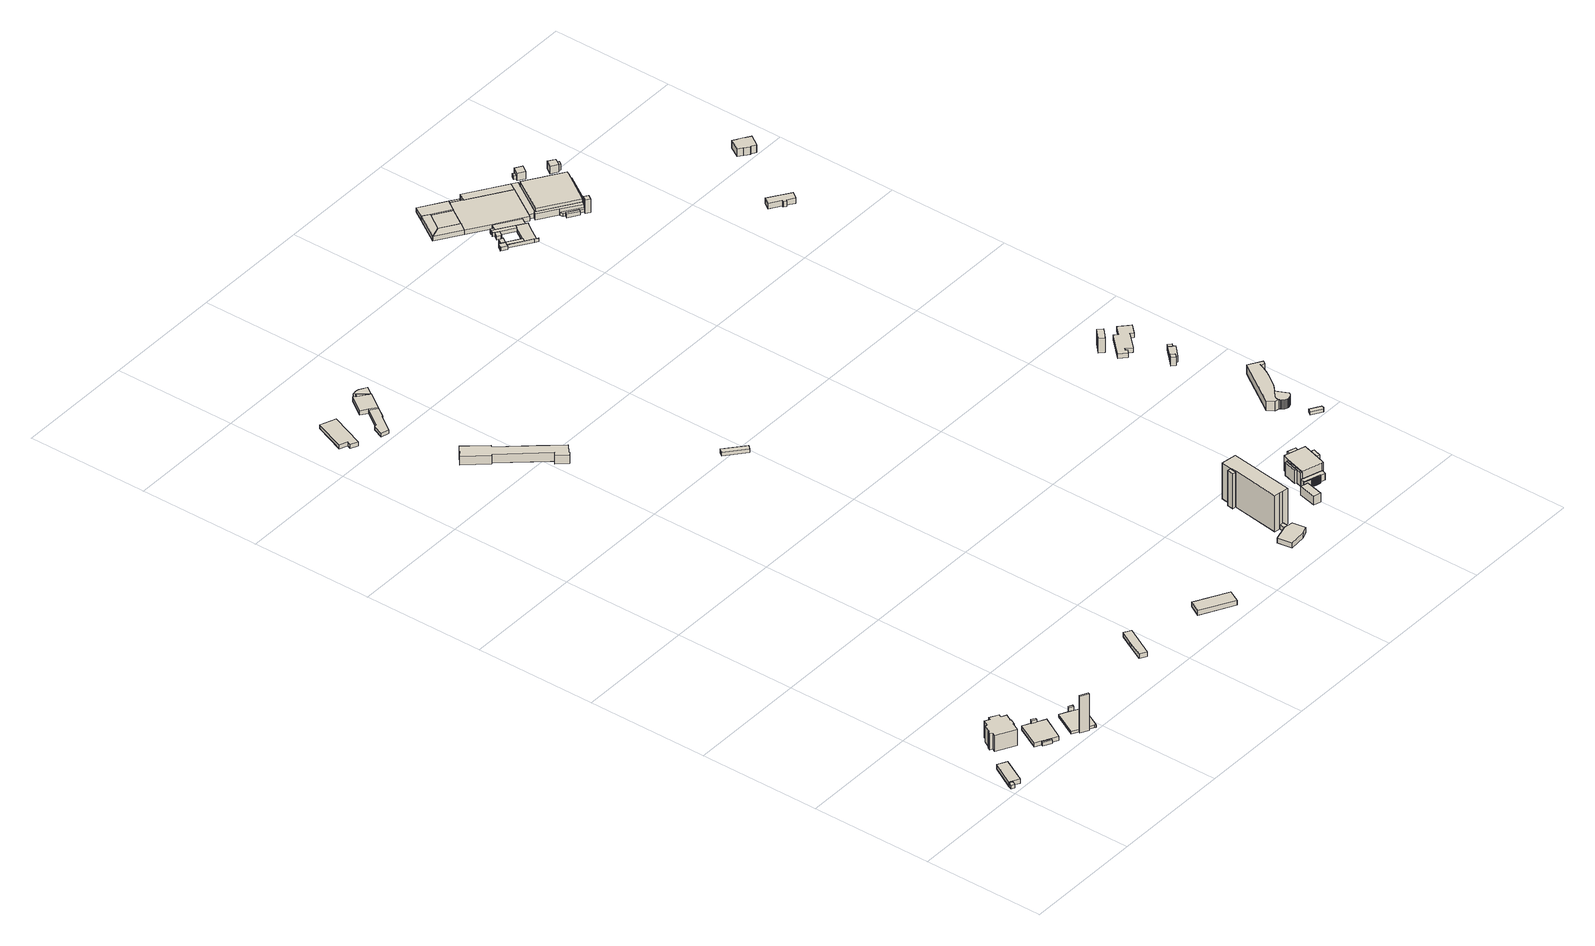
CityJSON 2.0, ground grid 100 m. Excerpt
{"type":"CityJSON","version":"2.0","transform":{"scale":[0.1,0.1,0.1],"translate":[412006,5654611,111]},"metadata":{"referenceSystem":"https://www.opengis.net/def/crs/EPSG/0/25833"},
"CityObjects":{
"building1":{"type":"Building","attributes":{"Gemeindeschluessel":14612000,"Geometrietyp2DReferenz":"3000","function":"31001_9998","roofType":"9999"},"children":["building1-1","building1-2"]},
"building1-1":{"type":"BuildingPart","attributes":{"Dachtyp_tdc":"tdcPolyFlatRoof","Dachneigung":0,"QualitaetDacherkennung":31,"Geometrietyp2DReferenz":"3000","measuredHeight":3.02,"roofType":"1000"},"parents":["building1"],"geometry":[{"type":"Solid","lod":"1","boundaries":[[[[0,1,2,3]],[[4,5,6,7]],[[3,5,4,0]],[[2,6,5,3]],[[1,7,6,2]],[[0,4,7,1]]]]}]},
"building1-2":{"type":"BuildingPart","attributes":{"Dachtyp_tdc":"tdcPolyFlatRoof","Dachneigung":6.96,"QualitaetDacherkennung":91,"Geometrietyp2DReferenz":"3000","measuredHeight":4.26,"roofType":"2100"},"parents":["building1"],"geometry":[{"type":"Solid","lod":"1","boundaries":[[[[8,9,10,11,12,13,14]],[[4,15,16,17,18,19,5]],[[14,4,5,8]],[[13,15,4,14]],[[12,16,15,13]],[[11,17,16,12]],[[10,18,17,11]],[[9,19,18,10]],[[8,5,19,9]]]]}]},
"building2":{"type":"Building","attributes":{"Dachtyp_tdc":"tdcFreeFormRoof","Gemeindeschluessel":14612000,"Dachneigung":34.33,"QualitaetDacherkennung":60,"Geometrietyp2DReferenz":"3000","measuredHeight":18.45,"function":"31001_9998","roofType":"5000"},"geometry":[{"type":"Solid","lod":"1","boundaries":[[[[20,21,22,23,24,25,26,27,28,29,30,31,32,33,34,35,36,37]],[[38,39,40,41,42,43,44,45,46,47,48,49,50,51,52,53,54,55]],[[37,39,38,20]],[[36,40,39,37]],[[35,41,40,36]],[[34,42,41,35]],[[33,43,42,34]],[[32,44,43,33]],[[31,45,44,32]],[[30,46,45,31]],[[29,47,46,30]],[[28,48,47,29]],[[27,49,48,28]],[[26,50,49,27]],[[25,51,50,26]],[[24,52,51,25]],[[23,53,52,24]],[[22,54,53,23]],[[21,55,54,22]],[[20,38,55,21]]]]}]},
"building3":{"type":"Building","attributes":{"Gemeindeschluessel":14612000,"Geometrietyp2DReferenz":"3000","function":"31001_9998","roofType":"9999"},"children":["building3-1","building3-2","building3-3"]},
"building3-1":{"type":"BuildingPart","attributes":{"Dachtyp_tdc":"tdcPolyFlatRoof","Dachneigung":0,"QualitaetDacherkennung":0,"Geometrietyp2DReferenz":"3000","measuredHeight":3,"roofType":"9999"},"parents":["building3"],"geometry":[{"type":"Solid","lod":"1","boundaries":[[[[56,57,58,59]],[[60,61,62,63]],[[59,61,60,56]],[[58,62,61,59]],[[57,63,62,58]],[[56,60,63,57]]]]}]},
"building3-2":{"type":"BuildingPart","attributes":{"Dachtyp_tdc":"tdcPolyFlatRoof","Dachneigung":0,"QualitaetDacherkennung":53,"Geometrietyp2DReferenz":"3000","measuredHeight":5.71,"roofType":"1000"},"parents":["building3"],"geometry":[{"type":"Solid","lod":"1","boundaries":[[[[64,65,66,67]],[[68,69,70,71]],[[67,69,68,64]],[[66,70,69,67]],[[65,71,70,66]],[[64,68,71,65]]]]}]},
"building3-3":{"type":"BuildingPart","attributes":{"Dachtyp_tdc":"tdcPolyFlatRoof","Dachneigung":0,"QualitaetDacherkennung":0,"Geometrietyp2DReferenz":"3000","measuredHeight":3.59,"roofType":"9999"},"parents":["building3"],"geometry":[{"type":"Solid","lod":"1","boundaries":[[[[72,73,74,75,76,77,78,79]],[[80,81,68,71,82,83,62,61]],[[79,81,80,72]],[[78,68,81,79]],[[77,71,68,78]],[[76,82,71,77]],[[75,83,82,76]],[[74,62,83,75]],[[73,61,62,74]],[[72,80,61,73]]]]}]},
"building4":{"type":"Building","attributes":{"Gemeindeschluessel":14612000,"Geometrietyp2DReferenz":"3000","function":"31001_9998","roofType":"9999"},"children":["building4-1","building4-2","building4-3"]},
"building4-1":{"type":"BuildingPart","attributes":{"Dachtyp_tdc":"tdcHipAndGableRoof","Dachneigung":11.91,"QualitaetDacherkennung":22,"Geometrietyp2DReferenz":"3000","measuredHeight":3.5,"roofType":"5000"},"parents":["building4"],"geometry":[{"type":"Solid","lod":"1","boundaries":[[[[84,85,86,87,88,89,90,91,92,93]],[[94,95,96,97,98,99,100,101,102,103]],[[92,95,94,93]],[[91,96,95,92]],[[90,97,96,91]],[[89,98,97,90]],[[88,99,98,89]],[[87,100,99,88]],[[86,101,100,87]],[[85,102,101,86]],[[84,103,102,85]],[[93,94,103,84]]]]}]},
"building4-2":{"type":"BuildingPart","attributes":{"Dachtyp_tdc":"tdcPolyFlatRoof","Dachneigung":0,"QualitaetDacherkennung":57,"Geometrietyp2DReferenz":"3000","measuredHeight":32.23,"roofType":"1000"},"parents":["building4"],"geometry":[{"type":"Solid","lod":"1","boundaries":[[[[104,105,106,107]],[[108,96,94,109]],[[107,96,108,104]],[[106,94,96,107]],[[105,109,94,106]],[[104,108,109,105]]]]}]},
"building4-3":{"type":"BuildingPart","attributes":{"Dachtyp_tdc":"tdcPolyFlatRoof","Dachneigung":0,"QualitaetDacherkennung":53,"Geometrietyp2DReferenz":"3000","measuredHeight":5.78,"roofType":"1000"},"parents":["building4"],"geometry":[{"type":"Solid","lod":"1","boundaries":[[[[110,111,112,113]],[[99,114,115,100]],[[113,114,99,110]],[[112,115,114,113]],[[111,100,115,112]],[[110,99,100,111]]]]}]},
"building5":{"type":"Building","attributes":{"Dachtyp_tdc":"tdcPolyFlatRoof","Gemeindeschluessel":14612000,"Dachneigung":0,"QualitaetDacherkennung":70,"Geometrietyp2DReferenz":"3000","measuredHeight":3.87,"function":"31001_2000","roofType":"1000"},"geometry":[{"type":"Solid","lod":"1","boundaries":[[[[116,117,118,119,120,121]],[[122,123,124,125,126,127]],[[121,123,122,116]],[[120,124,123,121]],[[119,125,124,120]],[[118,126,125,119]],[[117,127,126,118]],[[116,122,127,117]]]]}]},
"building6":{"type":"Building","attributes":{"Dachtyp_tdc":"tdcPolyFlatRoof","Gemeindeschluessel":14612000,"Dachneigung":0,"QualitaetDacherkennung":72,"Geometrietyp2DReferenz":"3000","measuredHeight":3.45,"function":"31001_2000","roofType":"1000"},"geometry":[{"type":"Solid","lod":"1","boundaries":[[[[128,129,130,131,132,133]],[[134,135,136,137,138,139]],[[133,135,134,128]],[[132,136,135,133]],[[131,137,136,132]],[[130,138,137,131]],[[129,139,138,130]],[[128,134,139,129]]]]}]},
"building7":{"type":"Building","attributes":{"Dachtyp_tdc":"tdcPolyFlatRoof","Gemeindeschluessel":14612000,"Dachneigung":0,"QualitaetDacherkennung":84,"Geometrietyp2DReferenz":"3000","measuredHeight":7.64,"function":"31001_9998","roofType":"1000"},"geometry":[{"type":"Solid","lod":"1","boundaries":[[[[140,141,142,143,144,145,146,147,148,149,150,151,152]],[[153,154,155,156,157,158,159,160,161,162,163,164,165]],[[152,154,153,140]],[[151,155,154,152]],[[150,156,155,151]],[[149,157,156,150]],[[148,158,157,149]],[[147,159,158,148]],[[146,160,159,147]],[[145,161,160,146]],[[144,162,161,145]],[[143,163,162,144]],[[142,164,163,143]],[[141,165,164,142]],[[140,153,165,141]]]]}]},
"building8":{"type":"Building","attributes":{"Gemeindeschluessel":14612000,"Geometrietyp2DReferenz":"3000","function":"31001_2000","roofType":"9999"},"children":["building8-1","building8-2","building8-3","building8-4"]},
"building8-1":{"type":"BuildingPart","attributes":{"Dachtyp_tdc":"tdcGableRoof","Dachneigung":11.92,"QualitaetDacherkennung":56,"Geometrietyp2DReferenz":"3000","measuredHeight":4.66,"roofType":"3100"},"parents":["building8"],"geometry":[{"type":"Solid","lod":"1","boundaries":[[[[166,167,168,169,170,171]],[[172,173,174,175,176,177]],[[171,173,172,166]],[[170,174,173,171]],[[169,175,174,170]],[[168,176,175,169]],[[167,177,176,168]],[[166,172,177,167]]]]}]},
"building8-2":{"type":"BuildingPart","attributes":{"Dachtyp_tdc":"tdcPolyFlatRoof","Dachneigung":0,"QualitaetDacherkennung":80,"Geometrietyp2DReferenz":"3000","measuredHeight":3.25,"roofType":"1000"},"parents":["building8"],"geometry":[{"type":"Solid","lod":"1","boundaries":[[[[178,179,180,181,182,183,184,185]],[[186,187,173,172,188,189,190,191]],[[185,187,186,178]],[[184,173,187,185]],[[183,172,173,184]],[[182,188,172,183]],[[181,189,188,182]],[[180,190,189,181]],[[179,191,190,180]],[[178,186,191,179]]]]}]},
"building8-3":{"type":"BuildingPart","attributes":{"Dachtyp_tdc":"tdcPolyFlatRoof","Dachneigung":0,"QualitaetDacherkennung":82,"Geometrietyp2DReferenz":"3000","measuredHeight":3.32,"roofType":"1000"},"parents":["building8"],"geometry":[{"type":"Solid","lod":"1","boundaries":[[[[192,193,194,195,196,197,198,199,200,201,202,203]],[[204,205,206,207,208,209,210,211,212,213,214,215]],[[203,205,204,192]],[[202,206,205,203]],[[201,207,206,202]],[[200,208,207,201]],[[199,209,208,200]],[[198,210,209,199]],[[197,211,210,198]],[[196,212,211,197]],[[195,213,212,196]],[[194,214,213,195]],[[193,215,214,194]],[[192,204,215,193]]]]}]},
"building8-4":{"type":"BuildingPart","attributes":{"Dachtyp_tdc":"tdcPolyFlatRoof","Dachneigung":3.37,"QualitaetDacherkennung":54,"Geometrietyp2DReferenz":"3000","measuredHeight":3.48,"roofType":"2100"},"parents":["building8"],"geometry":[{"type":"Solid","lod":"1","boundaries":[[[[216,217,203,202]],[[176,206,205,177]],[[202,206,176,216]],[[203,205,206,202]],[[217,177,205,203]],[[216,176,177,217]]]]}]},
"building9":{"type":"Building","attributes":{"Dachtyp_tdc":"tdcPolyFlatRoof","Gemeindeschluessel":14612000,"Dachneigung":0,"QualitaetDacherkennung":74,"Geometrietyp2DReferenz":"3000","measuredHeight":3.99,"function":"31001_2000","roofType":"1000"},"geometry":[{"type":"Solid","lod":"1","boundaries":[[[[218,219,220,221]],[[222,223,224,225]],[[221,223,222,218]],[[220,224,223,221]],[[219,225,224,220]],[[218,222,225,219]]]]}]},
"building10":{"type":"Building","attributes":{"Dachtyp_tdc":"tdcPolyFlatRoof","Gemeindeschluessel":14612000,"Dachneigung":0,"QualitaetDacherkennung":78,"Geometrietyp2DReferenz":"3000","measuredHeight":3.2,"function":"31001_9998","roofType":"1000"},"geometry":[{"type":"Solid","lod":"1","boundaries":[[[[226,227,228,229]],[[230,231,232,233]],[[229,231,230,226]],[[228,232,231,229]],[[227,233,232,228]],[[226,230,233,227]]]]}]},
"building11":{"type":"Building","attributes":{"Dachtyp_tdc":"tdcPolyFlatRoof","Gemeindeschluessel":14612000,"Dachneigung":0,"QualitaetDacherkennung":52,"Geometrietyp2DReferenz":"3000","measuredHeight":4.65,"function":"31001_9998","roofType":"1000"},"geometry":[{"type":"Solid","lod":"1","boundaries":[[[[234,235,236,237,238,239,240]],[[241,242,243,244,245,246,247]],[[240,242,241,234]],[[239,243,242,240]],[[238,244,243,239]],[[237,245,244,238]],[[236,246,245,237]],[[235,247,246,236]],[[234,241,247,235]]]]}]},
"building12":{"type":"Building","attributes":{"Gemeindeschluessel":14612000,"Geometrietyp2DReferenz":"3000","function":"31001_9998","roofType":"9999"},"children":["building12-1","building12-2","building12-3"]},
"building12-1":{"type":"BuildingPart","attributes":{"Dachtyp_tdc":"tdcPolyFlatRoof","Dachneigung":4.98,"QualitaetDacherkennung":48,"Geometrietyp2DReferenz":"3000","measuredHeight":30.99,"roofType":"2100"},"parents":["building12"],"geometry":[{"type":"Solid","lod":"1","boundaries":[[[[248,249,250,251]],[[252,253,254,255]],[[251,253,252,248]],[[250,254,253,251]],[[249,255,254,250]],[[248,252,255,249]]]]}]},
"building12-2":{"type":"BuildingPart","attributes":{"Dachtyp_tdc":"tdcHipRoof","Dachneigung":10,"QualitaetDacherkennung":75,"Geometrietyp2DReferenz":"3000","measuredHeight":32.32,"roofType":"3200"},"parents":["building12"],"geometry":[{"type":"Solid","lod":"1","boundaries":[[[[256,257,258,259,260,261,262,263]],[[253,264,265,266,267,268,269,254]],[[262,264,253,263]],[[261,265,264,262]],[[260,266,265,261]],[[259,267,266,260]],[[258,268,267,259]],[[257,269,268,258]],[[256,254,269,257]],[[263,253,254,256]]]]}]},
"building12-3":{"type":"BuildingPart","attributes":{"Dachtyp_tdc":"tdcFreeFormRoof","Dachneigung":19.97,"QualitaetDacherkennung":24,"Geometrietyp2DReferenz":"3000","measuredHeight":4.22,"roofType":"5000"},"parents":["building12"],"geometry":[{"type":"Solid","lod":"1","boundaries":[[[[270,271,272,273]],[[267,274,275,268]],[[273,274,267,270]],[[272,275,274,273]],[[271,268,275,272]],[[270,267,268,271]]]]}]},
"building13":{"type":"Building","attributes":{"Dachtyp_tdc":"tdcCutGableRoof","Gemeindeschluessel":14612000,"Dachneigung":1.12,"QualitaetDacherkennung":35,"Geometrietyp2DReferenz":"3000","measuredHeight":9.04,"function":"31001_9998","roofType":"9999"},"geometry":[{"type":"Solid","lod":"1","boundaries":[[[[276,277,278,279]],[[280,281,282,283]],[[279,281,280,276]],[[278,282,281,279]],[[277,283,282,278]],[[276,280,283,277]]]]}]},
"building14":{"type":"Building","attributes":{"name":"Villa Salzburg","Gemeindeschluessel":14612000,"Geometrietyp2DReferenz":"3000","function":"31001_9998","roofType":"9999"},"children":["building14-1","building14-2","building14-3","building14-4","building14-5","building14-6","building14-7","building14-8"]},
"building14-1":{"type":"BuildingPart","attributes":{"Dachtyp_tdc":"tdcPolyFlatRoof","Dachneigung":0,"QualitaetDacherkennung":47,"Geometrietyp2DReferenz":"3000","measuredHeight":6.08,"roofType":"1000"},"parents":["building14"],"geometry":[{"type":"Solid","lod":"1","boundaries":[[[[284,285,286,287,288]],[[289,290,291,292,293]],[[288,290,289,284]],[[287,291,290,288]],[[286,292,291,287]],[[285,293,292,286]],[[284,289,293,285]]]]}]},
"building14-2":{"type":"BuildingPart","attributes":{"Dachtyp_tdc":"tdcPolyFlatRoof","Dachneigung":16.6,"QualitaetDacherkennung":32,"Geometrietyp2DReferenz":"3000","measuredHeight":12.11,"roofType":"2100"},"parents":["building14"],"geometry":[{"type":"Solid","lod":"1","boundaries":[[[[294,295,296,297,298,299,300,301]],[[302,303,304,305,306,307,308,309]],[[301,303,302,294]],[[300,304,303,301]],[[299,305,304,300]],[[298,306,305,299]],[[297,307,306,298]],[[296,308,307,297]],[[295,309,308,296]],[[294,302,309,295]]]]}]},
"building14-3":{"type":"BuildingPart","attributes":{"Dachtyp_tdc":"tdcFreeFormRoof","Dachneigung":67.39,"QualitaetDacherkennung":39,"Geometrietyp2DReferenz":"3000","measuredHeight":12.64,"roofType":"5000"},"parents":["building14"],"geometry":[{"type":"Solid","lod":"1","boundaries":[[[[310,311,312,313,314]],[[315,316,317,318,290]],[[314,316,315,310]],[[313,317,316,314]],[[312,318,317,313]],[[311,290,318,312]],[[310,315,290,311]]]]}]},
"building14-4":{"type":"BuildingPart","attributes":{"Dachtyp_tdc":"tdcHipRoof","Dachneigung":15.84,"QualitaetDacherkennung":44,"Geometrietyp2DReferenz":"3000","measuredHeight":14.46,"roofType":"3200"},"parents":["building14"],"geometry":[{"type":"Solid","lod":"1","boundaries":[[[[319,320,321,322,323,324,325,326,327]],[[328,329,291,318,317,330,303,302,331]],[[327,329,328,319]],[[326,291,329,327]],[[325,318,291,326]],[[324,317,318,325]],[[323,330,317,324]],[[322,303,330,323]],[[321,302,303,322]],[[320,331,302,321]],[[319,328,331,320]]]]}]},
"building14-5":{"type":"BuildingPart","attributes":{"Dachtyp_tdc":"tdcPolyFlatRoof","Dachneigung":0,"QualitaetDacherkennung":0,"Geometrietyp2DReferenz":"3000","measuredHeight":3.17,"roofType":"9999"},"parents":["building14"],"geometry":[{"type":"Solid","lod":"1","boundaries":[[[[332,333,334,335,336]],[[328,331,337,338,339]],[[336,331,328,332]],[[335,337,331,336]],[[334,338,337,335]],[[333,339,338,334]],[[332,328,339,333]]]]}]},
"building14-6":{"type":"BuildingPart","attributes":{"Dachtyp_tdc":"tdcFreeFormRoof","Dachneigung":54.43,"QualitaetDacherkennung":21,"Geometrietyp2DReferenz":"3000","measuredHeight":6.95,"roofType":"5000"},"parents":["building14"],"geometry":[{"type":"Solid","lod":"1","boundaries":[[[[340,341,342,343,344,345,346,347,348,349,350,351,352,353,354,355,356,357,358,359,360]],[[289,293,361,362,363,364,365,366,367,368,369,370,371,372,373,374,375,376,377,378,379]],[[360,293,289,340]],[[359,361,293,360]],[[358,362,361,359]],[[357,363,362,358]],[[356,364,363,357]],[[355,365,364,356]],[[354,366,365,355]],[[353,367,366,354]],[[352,368,367,353]],[[351,369,368,352]],[[350,370,369,351]],[[349,371,370,350]],[[348,372,371,349]],[[347,373,372,348]],[[346,374,373,347]],[[345,375,374,346]],[[344,376,375,345]],[[343,377,376,344]],[[342,378,377,343]],[[341,379,378,342]],[[340,289,379,341]]]]}]},
"building14-7":{"type":"BuildingPart","attributes":{"Dachtyp_tdc":"tdcHipAndGableRoof","Dachneigung":10.28,"QualitaetDacherkennung":54,"Geometrietyp2DReferenz":"3000","measuredHeight":12.43,"roofType":"5000"},"parents":["building14"],"geometry":[{"type":"Solid","lod":"1","boundaries":[[[[380,381,382,383]],[[338,384,385,339]],[[383,384,338,380]],[[382,385,384,383]],[[381,339,385,382]],[[380,338,339,381]]]]}]},
"building14-8":{"type":"BuildingPart","attributes":{"Dachtyp_tdc":"tdcGableRoof","Dachneigung":12.71,"QualitaetDacherkennung":40,"Geometrietyp2DReferenz":"3000","measuredHeight":12.46,"roofType":"3100"},"parents":["building14"],"geometry":[{"type":"Solid","lod":"1","boundaries":[[[[386,387,388,389]],[[315,390,391,316]],[[389,390,315,386]],[[388,391,390,389]],[[387,316,391,388]],[[386,315,316,387]]]]}]},
"building15":{"type":"Building","attributes":{"name":"Georg-Arnhold-Bad","Dachtyp_tdc":"tdcPolyFlatRoof","Gemeindeschluessel":14612000,"Dachneigung":0,"QualitaetDacherkennung":0,"Geometrietyp2DReferenz":"3000","BezugspunktDach":"2000","measuredHeight":3,"function":"31001_3221"},"geometry":[{"type":"Solid","lod":"1","boundaries":[[[[392,393,394,395]],[[396,397,398,399]],[[395,397,396,392]],[[394,398,397,395]],[[393,399,398,394]],[[392,396,399,393]]]]}]},
"building16":{"type":"Building","attributes":{"name":"Georg-Arnhold-Bad","Gemeindeschluessel":14612000,"Geometrietyp2DReferenz":"3000","function":"31001_3221","roofType":"9999"},"children":["building16-1","building16-2","building16-3","building16-4","building16-5","building16-6","building16-7"]},
"building16-1":{"type":"BuildingPart","attributes":{"Dachtyp_tdc":"tdcPolyFlatRoof","Dachneigung":7.11,"QualitaetDacherkennung":71,"Geometrietyp2DReferenz":"3000","measuredHeight":3.47,"roofType":"2100"},"parents":["building16"],"geometry":[{"type":"Solid","lod":"1","boundaries":[[[[400,401,402,403,404,405,406,407,408,409,410,411]],[[412,413,414,415,416,417,418,419,420,421,422,423]],[[411,413,412,400]],[[410,414,413,411]],[[409,415,414,410]],[[408,416,415,409]],[[407,417,416,408]],[[406,418,417,407]],[[405,419,418,406]],[[404,420,419,405]],[[403,421,420,404]],[[402,422,421,403]],[[401,423,422,402]],[[400,412,423,401]]]]}]},
"building16-2":{"type":"BuildingPart","attributes":{"Dachtyp_tdc":"tdcPolyFlatRoof","Dachneigung":7.15,"QualitaetDacherkennung":71,"Geometrietyp2DReferenz":"3000","measuredHeight":3.47,"roofType":"2100"},"parents":["building16"],"geometry":[{"type":"Solid","lod":"1","boundaries":[[[[424,425,426,427,428,429,430,431,432]],[[433,434,435,436,437,438,439,440,441]],[[432,433,441,424]],[[431,434,433,432]],[[430,435,434,431]],[[429,436,435,430]],[[428,437,436,429]],[[427,438,437,428]],[[426,439,438,427]],[[425,440,439,426]],[[424,441,440,425]]]]}]},
"building16-3":{"type":"BuildingPart","attributes":{"Dachtyp_tdc":"tdcPolyFlatRoof","Dachneigung":7.86,"QualitaetDacherkennung":57,"Geometrietyp2DReferenz":"3000","measuredHeight":3.49,"roofType":"2100"},"parents":["building16"],"geometry":[{"type":"Solid","lod":"1","boundaries":[[[[442,443,444,445,446,447]],[[448,413,412,423,449,450]],[[447,413,448,442]],[[446,412,413,447]],[[445,423,412,446]],[[444,449,423,445]],[[443,450,449,444]],[[442,448,450,443]]]]}]},
"building16-4":{"type":"BuildingPart","attributes":{"Dachtyp_tdc":"tdcPolyFlatRoof","Dachneigung":12.87,"QualitaetDacherkennung":72,"Geometrietyp2DReferenz":"3000","measuredHeight":3.54,"roofType":"2100"},"parents":["building16"],"geometry":[{"type":"Solid","lod":"1","boundaries":[[[[451,452,453,424,454,455]],[[456,457,458,441,459,460]],[[455,457,456,451]],[[454,458,457,455]],[[424,441,458,454]],[[453,459,441,424]],[[452,460,459,453]],[[451,456,460,452]]]]}]},
"building16-5":{"type":"BuildingPart","attributes":{"Dachtyp_tdc":"tdcPolyFlatRoof","Dachneigung":0,"QualitaetDacherkennung":0,"Geometrietyp2DReferenz":"3000","measuredHeight":3.05,"roofType":"9999"},"parents":["building16"],"geometry":[{"type":"Solid","lod":"1","boundaries":[[[[461,462,463,464,465,466,467]],[[468,457,456,469,470,471,472]],[[467,457,468,461]],[[466,456,457,467]],[[465,469,456,466]],[[464,470,469,465]],[[463,471,470,464]],[[462,472,471,463]],[[461,468,472,462]]]]}]},
"building16-6":{"type":"BuildingPart","attributes":{"Dachtyp_tdc":"tdcPolyFlatRoof","Dachneigung":7.21,"QualitaetDacherkennung":83,"Geometrietyp2DReferenz":"3000","measuredHeight":3.48,"roofType":"2100"},"parents":["building16"],"geometry":[{"type":"Solid","lod":"1","boundaries":[[[[473,474,475,476,477,478,479,480,481]],[[482,483,484,485,486,433,441,458,487]],[[481,483,482,473]],[[480,484,483,481]],[[479,485,484,480]],[[478,486,485,479]],[[477,433,486,478]],[[476,441,433,477]],[[475,458,441,476]],[[474,487,458,475]],[[473,482,487,474]]]]}]},
"building16-7":{"type":"BuildingPart","attributes":{"Dachtyp_tdc":"tdcPolyFlatRoof","Dachneigung":5.71,"QualitaetDacherkennung":59,"Geometrietyp2DReferenz":"3000","measuredHeight":3.56,"roofType":"2100"},"parents":["building16"],"geometry":[{"type":"Solid","lod":"1","boundaries":[[[[488,489,490,491,492,493,494,495,496]],[[497,498,499,469,456,460,448,450,500]],[[496,498,497,488]],[[495,499,498,496]],[[494,469,499,495]],[[493,456,469,494]],[[492,460,456,493]],[[491,448,460,492]],[[490,450,448,491]],[[489,500,450,490]],[[488,497,500,489]]]]}]},
"building17":{"type":"Building","attributes":{"Dachtyp_tdc":"tdcPolyFlatRoof","Gemeindeschluessel":14612000,"Dachneigung":0,"QualitaetDacherkennung":64,"Geometrietyp2DReferenz":"3000","measuredHeight":7.95,"function":"31001_9998","roofType":"1000"},"geometry":[{"type":"Solid","lod":"1","boundaries":[[[[501,502,503,504,505,506,507,508,509,510,511,512,513,514,515,516]],[[517,518,519,520,521,522,523,524,525,526,527,528,529,530,531,532]],[[516,518,517,501]],[[515,519,518,516]],[[514,520,519,515]],[[513,521,520,514]],[[512,522,521,513]],[[511,523,522,512]],[[510,524,523,511]],[[509,525,524,510]],[[508,526,525,509]],[[507,527,526,508]],[[506,528,527,507]],[[505,529,528,506]],[[504,530,529,505]],[[503,531,530,504]],[[502,532,531,503]],[[501,517,532,502]]]]}]},
"building18":{"type":"Building","attributes":{"Dachtyp_tdc":"tdcPolyFlatRoof","Gemeindeschluessel":14612000,"Dachneigung":2.73,"QualitaetDacherkennung":55,"Geometrietyp2DReferenz":"3000","measuredHeight":3,"function":"31001_9998","roofType":"2100"},"geometry":[{"type":"Solid","lod":"1","boundaries":[[[[533,534,535,536,537]],[[538,539,540,541,542]],[[537,539,538,533]],[[536,540,539,537]],[[535,541,540,536]],[[534,542,541,535]],[[533,538,542,534]]]]}]},
"building19":{"type":"Building","attributes":{"name":"Georg-Arnhold-Bad","Gemeindeschluessel":14612000,"Geometrietyp2DReferenz":"3000","function":"31001_3221","roofType":"9999"},"children":["building19-1","building19-2","building19-3","building19-4","building19-5","building19-6","building19-7","building19-8","building19-9","building19-10","building19-11","building19-12","building19-13","building19-14","building19-15"]},
"building19-1":{"type":"BuildingPart","attributes":{"Dachtyp_tdc":"tdcPolyFlatRoof","Dachneigung":5.1,"QualitaetDacherkennung":59,"Geometrietyp2DReferenz":"3000","measuredHeight":4.14,"roofType":"2100"},"parents":["building19"],"geometry":[{"type":"Solid","lod":"1","boundaries":[[[[543,544,545,546]],[[547,548,549,550]],[[546,548,547,543]],[[545,549,548,546]],[[544,550,549,545]],[[543,547,550,544]]]]}]},
"building19-2":{"type":"BuildingPart","attributes":{"Dachtyp_tdc":"tdcPolyFlatRoof","Dachneigung":0,"QualitaetDacherkennung":79,"Geometrietyp2DReferenz":"3000","measuredHeight":3.91,"roofType":"1000"},"parents":["building19"],"geometry":[{"type":"Solid","lod":"1","boundaries":[[[[551,552,553,554]],[[555,556,557,558]],[[554,556,555,551]],[[553,557,556,554]],[[552,558,557,553]],[[551,555,558,552]]]]}]},
"building19-3":{"type":"BuildingPart","attributes":{"Dachtyp_tdc":"tdcFreeFormRoof","Dachneigung":52.86,"QualitaetDacherkennung":19,"Geometrietyp2DReferenz":"3000","measuredHeight":6.32,"roofType":"5000"},"parents":["building19"],"geometry":[{"type":"Solid","lod":"1","boundaries":[[[[559,560,561,562,563,564,565]],[[566,567,568,569,570,571,572]],[[564,567,566,565]],[[563,568,567,564]],[[562,569,568,563]],[[561,570,569,562]],[[560,571,570,561]],[[559,572,571,560]],[[565,566,572,559]]]]}]},
"building19-4":{"type":"BuildingPart","attributes":{"Dachtyp_tdc":"tdcPolyFlatRoof","Dachneigung":16.69,"QualitaetDacherkennung":45,"Geometrietyp2DReferenz":"3000","measuredHeight":3.72,"roofType":"2100"},"parents":["building19"],"geometry":[{"type":"Solid","lod":"1","boundaries":[[[[573,574,575,576]],[[577,578,579,580]],[[576,578,577,573]],[[575,579,578,576]],[[574,580,579,575]],[[573,577,580,574]]]]}]},
"building19-5":{"type":"BuildingPart","attributes":{"Dachtyp_tdc":"tdcFreeFormRoof","Dachneigung":50.54,"QualitaetDacherkennung":12,"Geometrietyp2DReferenz":"3000","measuredHeight":4.88,"roofType":"5000"},"parents":["building19"],"geometry":[{"type":"Solid","lod":"1","boundaries":[[[[581,582,583,584,585]],[[586,587,566,572,588]],[[585,587,586,581]],[[584,566,587,585]],[[583,572,566,584]],[[582,588,572,583]],[[581,586,588,582]]]]}]},
"building19-6":{"type":"BuildingPart","attributes":{"Dachtyp_tdc":"tdcPolyFlatRoof","Dachneigung":0,"QualitaetDacherkennung":49,"Geometrietyp2DReferenz":"3000","measuredHeight":3.88,"roofType":"1000"},"parents":["building19"],"geometry":[{"type":"Solid","lod":"1","boundaries":[[[[589,590,591,592,593,594]],[[547,595,596,597,571,598]],[[594,595,547,589]],[[593,596,595,594]],[[592,597,596,593]],[[591,571,597,592]],[[590,598,571,591]],[[589,547,598,590]]]]}]},
"building19-7":{"type":"BuildingPart","attributes":{"Dachtyp_tdc":"tdcCutTentRoof","Dachneigung":18.48,"QualitaetDacherkennung":27,"Geometrietyp2DReferenz":"3000","measuredHeight":11.08,"roofType":"9999"},"parents":["building19"],"geometry":[{"type":"Solid","lod":"1","boundaries":[[[[599,600,601,602,603]],[[572,597,596,604,588]],[[603,597,572,599]],[[602,596,597,603]],[[601,604,596,602]],[[600,588,604,601]],[[599,572,588,600]]]]}]},
"building19-8":{"type":"BuildingPart","attributes":{"Dachtyp_tdc":"tdcPolyFlatRoof","Dachneigung":0,"QualitaetDacherkennung":67,"Geometrietyp2DReferenz":"3000","measuredHeight":4.07,"roofType":"1000"},"parents":["building19"],"geometry":[{"type":"Solid","lod":"1","boundaries":[[[[605,606,607,608,609,610,611,612,613,614,615,616]],[[598,617,618,619,620,621,622,623,624,625,549,548]],[[616,617,598,605]],[[615,618,617,616]],[[614,619,618,615]],[[613,620,619,614]],[[612,621,620,613]],[[611,622,621,612]],[[610,623,622,611]],[[609,624,623,610]],[[608,625,624,609]],[[607,549,625,608]],[[606,548,549,607]],[[605,598,548,606]]]]}]},
"building19-9":{"type":"BuildingPart","attributes":{"Dachtyp_tdc":"tdcPolyFlatRoof","Dachneigung":0,"QualitaetDacherkennung":78,"Geometrietyp2DReferenz":"3000","measuredHeight":3.64,"roofType":"1000"},"parents":["building19"],"geometry":[{"type":"Solid","lod":"1","boundaries":[[[[626,627,628,629,630]],[[619,618,631,580,579]],[[630,618,619,626]],[[629,631,618,630]],[[628,580,631,629]],[[627,579,580,628]],[[626,619,579,627]]]]}]},
"building19-10":{"type":"BuildingPart","attributes":{"Dachtyp_tdc":"tdcPolyFlatRoof","Dachneigung":0,"QualitaetDacherkennung":80,"Geometrietyp2DReferenz":"3000","measuredHeight":3.87,"roofType":"1000"},"parents":["building19"],"geometry":[{"type":"Solid","lod":"1","boundaries":[[[[632,633,634,552,551]],[[623,555,558,635,636]],[[551,555,623,632]],[[552,558,555,551]],[[634,635,558,552]],[[633,636,635,634]],[[632,623,636,633]]]]}]},
"building19-11":{"type":"BuildingPart","attributes":{"Dachtyp_tdc":"tdcPolyFlatRoof","Dachneigung":0,"QualitaetDacherkennung":0,"Geometrietyp2DReferenz":"3000","measuredHeight":3.15,"roofType":"9999"},"parents":["building19"],"geometry":[{"type":"Solid","lod":"1","boundaries":[[[[637,638,639,640]],[[641,642,643,644]],[[640,642,641,637]],[[639,643,642,640]],[[638,644,643,639]],[[637,641,644,638]]]]}]},
"building19-12":{"type":"BuildingPart","attributes":{"Dachtyp_tdc":"tdcPolyFlatRoof","Dachneigung":0,"QualitaetDacherkennung":50,"Geometrietyp2DReferenz":"3000","measuredHeight":3.93,"roofType":"1000"},"parents":["building19"],"geometry":[{"type":"Solid","lod":"1","boundaries":[[[[633,645,646,647]],[[636,648,625,624]],[[647,648,636,633]],[[646,625,648,647]],[[645,624,625,646]],[[633,636,624,645]]]]}]},
"building19-13":{"type":"BuildingPart","attributes":{"Dachtyp_tdc":"tdcPolyFlatRoof","Dachneigung":0,"QualitaetDacherkennung":82,"Geometrietyp2DReferenz":"3000","measuredHeight":3.87,"roofType":"1000"},"parents":["building19"],"geometry":[{"type":"Solid","lod":"1","boundaries":[[[[554,553,649,650]],[[556,622,621,557]],[[650,622,556,554]],[[649,621,622,650]],[[553,557,621,649]],[[554,556,557,553]]]]}]},
"building19-14":{"type":"BuildingPart","attributes":{"Dachtyp_tdc":"tdcFreeFormRoof","Dachneigung":10.31,"QualitaetDacherkennung":5,"Geometrietyp2DReferenz":"3000","measuredHeight":4.16,"roofType":"5000"},"parents":["building19"],"geometry":[{"type":"Solid","lod":"1","boundaries":[[[[651,652,653,654,655,656,657,658,659,660]],[[642,661,662,569,663,568,664,665,666,643]],[[659,661,642,660]],[[658,662,661,659]],[[657,569,662,658]],[[656,663,569,657]],[[655,568,663,656]],[[654,664,568,655]],[[653,665,664,654]],[[652,666,665,653]],[[651,643,666,652]],[[660,642,643,651]]]]}]},
"building19-15":{"type":"BuildingPart","attributes":{"Dachtyp_tdc":"tdcPolyFlatRoof","Dachneigung":4.11,"QualitaetDacherkennung":77,"Geometrietyp2DReferenz":"3000","measuredHeight":12.15,"roofType":"2100"},"parents":["building19"],"geometry":[{"type":"Solid","lod":"1","boundaries":[[[[667,668,669,670,671,672,673,674]],[[568,567,675,676,677,678,665,664]],[[673,567,568,674]],[[672,675,567,673]],[[671,676,675,672]],[[670,677,676,671]],[[669,678,677,670]],[[668,665,678,669]],[[667,664,665,668]],[[674,568,664,667]]]]}]},
"building20":{"type":"Building","attributes":{"Dachtyp_tdc":"tdcPolyFlatRoof","Gemeindeschluessel":14612000,"Dachneigung":0,"QualitaetDacherkennung":71,"Geometrietyp2DReferenz":"3000","measuredHeight":8.02,"function":"31001_9998","roofType":"1000"},"geometry":[{"type":"Solid","lod":"1","boundaries":[[[[679,680,681,682,683,684,685,686,687,688,689,690,691,692,693,694,695,696]],[[697,698,699,700,701,702,703,704,705,706,707,708,709,710,711,712,713,714]],[[696,698,697,679]],[[695,699,698,696]],[[694,700,699,695]],[[693,701,700,694]],[[692,702,701,693]],[[691,703,702,692]],[[690,704,703,691]],[[689,705,704,690]],[[688,706,705,689]],[[687,707,706,688]],[[686,708,707,687]],[[685,709,708,686]],[[684,710,709,685]],[[683,711,710,684]],[[682,712,711,683]],[[681,713,712,682]],[[680,714,713,681]],[[679,697,714,680]]]]}]},
"building21":{"type":"Building","attributes":{"Dachtyp_tdc":"tdcFreeFormRoof","Gemeindeschluessel":14612000,"Dachneigung":70.23,"QualitaetDacherkennung":3,"Geometrietyp2DReferenz":"3000","measuredHeight":16.11,"function":"31001_9998","roofType":"5000"},"geometry":[{"type":"Solid","lod":"1","boundaries":[[[[715,716,717,718]],[[719,720,721,722]],[[718,720,719,715]],[[717,721,720,718]],[[716,722,721,717]],[[715,719,722,716]]]]}]},
"building22":{"type":"Building","attributes":{"Gemeindeschluessel":14612000,"Geometrietyp2DReferenz":"3000","function":"31001_9998","roofType":"9999"},"children":["building22-1","building22-2","building22-3"]},
"building22-1":{"type":"BuildingPart","attributes":{"Dachtyp_tdc":"tdcPolyFlatRoof","Dachneigung":0,"QualitaetDacherkennung":49,"Geometrietyp2DReferenz":"3000","measuredHeight":4.84,"roofType":"1000"},"parents":["building22"],"geometry":[{"type":"Solid","lod":"1","boundaries":[[[[723,724,725,726]],[[727,728,729,730]],[[726,728,727,723]],[[725,729,728,726]],[[724,730,729,725]],[[723,727,730,724]]]]}]},
"building22-2":{"type":"BuildingPart","attributes":{"Dachtyp_tdc":"tdcPolyFlatRoof","Dachneigung":0,"QualitaetDacherkennung":54,"Geometrietyp2DReferenz":"3000","measuredHeight":5.01,"roofType":"1000"},"parents":["building22"],"geometry":[{"type":"Solid","lod":"1","boundaries":[[[[731,732,733,734,735,736]],[[737,727,730,738,739,740]],[[736,727,737,731]],[[735,730,727,736]],[[734,738,730,735]],[[733,739,738,734]],[[732,740,739,733]],[[731,737,740,732]]]]}]},
"building22-3":{"type":"BuildingPart","attributes":{"Dachtyp_tdc":"tdcPolyFlatRoof","Dachneigung":0,"QualitaetDacherkennung":53,"Geometrietyp2DReferenz":"3000","measuredHeight":7.46,"roofType":"1000"},"parents":["building22"],"geometry":[{"type":"Solid","lod":"1","boundaries":[[[[741,742,743,744]],[[745,737,740,746]],[[744,737,745,741]],[[743,740,737,744]],[[742,746,740,743]],[[741,745,746,742]]]]}]},
"building23":{"type":"Building","attributes":{"Dachtyp_tdc":"tdcPolyFlatRoof","Gemeindeschluessel":14612000,"Dachneigung":0,"QualitaetDacherkennung":58,"Geometrietyp2DReferenz":"3000","measuredHeight":3.98,"function":"31001_9998","roofType":"1000"},"geometry":[{"type":"Solid","lod":"1","boundaries":[[[[747,748,749,750,751,752,753,754,755,756,757,758]],[[759,760,761,762,763,764,765,766,767,768,769,770]],[[758,760,759,747]],[[757,761,760,758]],[[756,762,761,757]],[[755,763,762,756]],[[754,764,763,755]],[[753,765,764,754]],[[752,766,765,753]],[[751,767,766,752]],[[750,768,767,751]],[[749,769,768,750]],[[748,770,769,749]],[[747,759,770,748]]]]}]},
"building24":{"type":"Building","attributes":{"Gemeindeschluessel":14612000,"Geometrietyp2DReferenz":"3000","function":"31001_9998","roofType":"9999"},"children":["building24-1","building24-2"]},
"building24-1":{"type":"BuildingPart","attributes":{"Dachtyp_tdc":"tdcTentRoof","Dachneigung":18.89,"QualitaetDacherkennung":75,"Geometrietyp2DReferenz":"3000","measuredHeight":7.08,"roofType":"3500"},"parents":["building24"],"geometry":[{"type":"Solid","lod":"1","boundaries":[[[[771,772,773,774]],[[775,776,777,778]],[[774,776,775,771]],[[773,777,776,774]],[[772,778,777,773]],[[771,775,778,772]]]]}]},
"building24-2":{"type":"BuildingPart","attributes":{"Dachtyp_tdc":"tdcGableRoof","Dachneigung":43.88,"QualitaetDacherkennung":7,"Geometrietyp2DReferenz":"3000","measuredHeight":4.54,"roofType":"3100"},"parents":["building24"],"geometry":[{"type":"Solid","lod":"1","boundaries":[[[[779,780,781,782]],[[783,784,785,786]],[[782,784,783,779]],[[781,785,784,782]],[[780,786,785,781]],[[779,783,786,780]]]]}]},
"building25":{"type":"Building","attributes":{"Gemeindeschluessel":14612000,"Geometrietyp2DReferenz":"3000","function":"31001_9998","roofType":"9999"},"children":["building25-1","building25-2"]},
"building25-1":{"type":"BuildingPart","attributes":{"Dachtyp_tdc":"tdcTentRoof","Dachneigung":18.85,"QualitaetDacherkennung":81,"Geometrietyp2DReferenz":"3000","measuredHeight":7.09,"roofType":"3500"},"parents":["building25"],"geometry":[{"type":"Solid","lod":"1","boundaries":[[[[787,788,789,790,791,792]],[[793,794,795,796,797,798]],[[792,794,793,787]],[[791,795,794,792]],[[790,796,795,791]],[[789,797,796,790]],[[788,798,797,789]],[[787,793,798,788]]]]}]},
"building25-2":{"type":"BuildingPart","attributes":{"Dachtyp_tdc":"tdcPolyFlatRoof","Dachneigung":15.39,"QualitaetDacherkennung":45,"Geometrietyp2DReferenz":"3000","measuredHeight":5.96,"roofType":"2100"},"parents":["building25"],"geometry":[{"type":"Solid","lod":"1","boundaries":[[[[799,800,801,802]],[[803,797,796,804]],[[802,797,803,799]],[[801,796,797,802]],[[800,804,796,801]],[[799,803,804,800]]]]}]},
"building26":{"type":"Building","attributes":{"Dachtyp_tdc":"tdcHipRoof","Gemeindeschluessel":14612000,"Dachneigung":34.65,"QualitaetDacherkennung":62,"Geometrietyp2DReferenz":"3000","measuredHeight":6.68,"function":"31001_2000","roofType":"3200"},"geometry":[{"type":"Solid","lod":"1","boundaries":[[[[805,806,807,808,809,810,811,812]],[[813,814,815,816,817,818,819,820]],[[812,814,813,805]],[[811,815,814,812]],[[810,816,815,811]],[[809,817,816,810]],[[808,818,817,809]],[[807,819,818,808]],[[806,820,819,807]],[[805,813,820,806]]]]}]},
"building27":{"type":"Building","attributes":{"Dachtyp_tdc":"tdcFreeFormRoof","Gemeindeschluessel":14612000,"Dachneigung":23.64,"QualitaetDacherkennung":61,"Geometrietyp2DReferenz":"3000","measuredHeight":8.24,"function":"31001_2000","roofType":"5000"},"geometry":[{"type":"Solid","lod":"1","boundaries":[[[[821,822,823,824,825,826,827,828,829,830,831,832,833]],[[834,835,836,837,838,839,840,841,842,843,844,845,846]],[[833,835,834,821]],[[832,836,835,833]],[[831,837,836,832]],[[830,838,837,831]],[[829,839,838,830]],[[828,840,839,829]],[[827,841,840,828]],[[826,842,841,827]],[[825,843,842,826]],[[824,844,843,825]],[[823,845,844,824]],[[822,846,845,823]],[[821,834,846,822]]]]}]}
},
"vertices":[
[23,69,60],[6,37,60],[32,23,60],[49,55,60],[23,69,29],[49,55,29],[32,23,29],[6,37,29],
[49,55,67],[99,28,67],[203,222,67],[193,228,67],[133,260,67],[130,262,67],[23,69,67],[130,262,29],[133,260,29],[193,228,29],[203,222,29],[99,28,29],
[458,368,177],[464,365,177],[489,412,177],[482,415,177],[511,470,177],[470,492,177],[482,515,177],[411,553,177],[400,531,177],[360,552,177],[335,506,177],[320,514,177],[286,450,177],[281,453,177],[269,432,177],[290,421,177],[275,392,177],[428,311,177],[458,368,32],[428,311,32],[275,392,32],[290,421,32],[269,432,32],[281,453,32],[286,450,32],[320,514,32],[335,506,32],[360,552,32],[400,531,32],[411,553,32],[482,515,32],[470,492,32],[511,470,32],[482,415,32],[489,412,32],[464,365,32],
[562,187,36],[625,153,36],[632,166,36],[569,200,36],[562,187,6],[569,200,6],[632,166,6],[625,153,6],
[687,383,63],[720,365,63],[727,379,63],[695,397,63],[687,383,6],[695,397,6],[727,379,6],[720,365,6],
[517,229,42],[569,200,42],[632,166,42],[684,138,42],[787,329,42],[720,365,42],[687,383,42],[620,419,42],[517,229,6],[620,419,6],[787,329,6],[684,138,6],
[926,8,56],[935,3,56],[1038,193,56],[971,230,56],[938,247,56],[871,284,56],[768,93,56],[820,65,56],[870,38,56],[883,31,56],[883,31,34],[870,38,34],[820,65,34],[768,93,34],[871,284,34],[938,247,34],[971,230,34],[1038,193,34],[935,3,34],[926,8,34],
[813,52,356],[876,18,356],[883,31,356],[820,65,356],[813,52,34],[876,18,34],
[938,247,91],[971,230,91],[978,244,91],[946,261,91],[946,261,34],[978,244,34],
[1744,250,80],[1801,220,80],[1932,461,80],[1875,492,80],[1818,389,80],[1806,367,80],[1744,250,41],[1806,367,41],[1818,389,41],[1875,492,41],[1932,461,41],[1801,220,41],
[455,6413,50],[330,6462,50],[230,6210,50],[294,6185,50],[280,6150,50],[340,6125,50],[455,6413,15],[340,6125,15],[280,6150,15],[294,6185,15],[230,6210,15],[330,6462,15],
[1143,4878,125],[999,5049,125],[792,5293,125],[805,5304,125],[659,5476,125],[569,5400,125],[716,5228,125],[726,5237,125],[1013,4899,125],[990,4879,125],[1059,4798,125],[1081,4817,125],[1077,4822,125],[1143,4878,49],[1077,4822,49],[1081,4817,49],[1059,4798,49],[990,4879,49],[1013,4899,49],[726,5237,49],[716,5228,49],[569,5400,49],[659,5476,49],[805,5304,49],[792,5293,49],[999,5049,49],
[736,6256,56],[829,6391,56],[747,6454,56],[721,6473,56],[625,6335,56],[678,6298,56],[736,6256,18],[678,6298,18],[625,6335,18],[721,6473,18],[747,6454,18],[829,6391,18],
[553,6145,50],[518,6059,50],[581,6041,50],[677,6178,50],[681,6176,50],[736,6256,50],[678,6298,50],[572,6147,50],[553,6145,18],[572,6147,18],[681,6176,18],[677,6178,18],[581,6041,18],[518,6059,18],
[879,6464,51],[819,6497,51],[810,6499,51],[803,6500,51],[796,6501,51],[786,6501,51],[777,6500,51],[770,6499,51],[763,6497,51],[754,6495,51],[766,6481,51],[836,6403,51],[879,6464,18],[836,6403,18],[766,6481,18],[754,6495,18],[763,6497,18],[770,6499,18],[777,6500,18],[786,6501,18],[796,6501,18],[803,6500,18],[810,6499,18],[819,6497,18],
[747,6454,51],[829,6391,51],
[2448,329,81],[2396,234,81],[2660,90,81],[2712,185,81],[2448,329,41],[2712,185,41],[2660,90,41],[2396,234,41],
[1779,4005,86],[1932,3873,86],[1959,3904,86],[1806,4037,86],[1779,4005,54],[1806,4037,54],[1959,3904,54],[1932,3873,54],
[3564,202,84],[3624,230,84],[3607,337,84],[3567,342,84],[3536,347,84],[3406,311,84],[3424,194,84],[3564,202,38],[3424,194,38],[3406,311,38],[3536,347,38],[3567,342,38],[3607,337,38],[3624,230,38],
[3533,856,347],[3525,804,347],[3553,800,347],[3561,852,347],[3533,856,39],[3561,852,39],[3553,800,39],[3525,804,39],
[3553,800,356],[3496,405,356],[3543,398,356],[3574,394,356],[3623,387,356],[3699,915,356],[3572,933,356],[3561,852,356],[3572,933,39],[3699,915,39],[3623,387,39],[3574,394,39],[3543,398,39],[3496,405,39],
[3574,394,78],[3543,398,78],[3536,347,78],[3567,342,78],[3567,342,39],[3536,347,39],
[3979,371,107],[4015,516,107],[3952,531,107],[3918,386,107],[3979,371,31],[3918,386,31],[3952,531,31],[4015,516,31],
[4022,558,91],[4158,515,91],[4197,503,91],[4208,537,91],[4033,592,91],[4022,558,30],[4033,592,30],[4208,537,30],[4197,503,30],[4158,515,30],
[4239,761,144],[4243,775,144],[4240,776,144],[4248,804,144],[4176,826,144],[4168,798,144],[4164,799,144],[4159,785,144],[4239,761,30],[4159,785,30],[4164,799,30],[4168,798,30],[4176,826,30],[4248,804,30],[4240,776,30],[4243,775,30],
[4048,641,150],[4033,592,150],[4043,588,150],[4093,749,150],[4083,752,150],[4048,641,30],[4083,752,30],[4093,749,30],[4043,588,30],
[4245,625,161],[4283,747,161],[4239,761,161],[4159,785,161],[4109,801,161],[4093,749,161],[4043,588,161],[4208,537,161],[4217,534,161],[4245,625,30],[4217,534,30],[4109,801,30],[4283,747,30],
[4245,625,62],[4249,624,62],[4270,692,62],[4287,746,62],[4283,747,62],[4287,746,30],[4270,692,30],[4249,624,30],
[4022,558,94],[4020,552,94],[4080,533,94],[4083,532,94],[4085,530,94],[4088,528,94],[4091,526,94],[4094,523,94],[4097,521,94],[4100,520,94],[4103,518,94],[4109,515,94],[4114,513,94],[4120,511,94],[4126,510,94],[4132,509,94],[4138,508,94],[4144,507,94],[4150,507,94],[4155,508,94],[4158,515,94],[4155,508,30],[4150,507,30],[4144,507,30],[4138,508,30],[4132,509,30],[4126,510,30],[4120,511,30],[4114,513,30],[4109,515,30],[4103,518,30],[4100,520,30],[4097,521,30],[4094,523,30],[4091,526,30],[4088,528,30],[4085,530,30],[4083,532,30],[4080,533,30],[4020,552,30],
[4270,692,150],[4249,624,150],[4280,615,150],[4301,682,150],[4301,682,30],[4280,615,30],
[4048,641,145],[4083,752,145],[4068,757,145],[4033,646,145],[4033,646,30],[4068,757,30],
[2633,7205,51],[2777,7110,51],[2871,7253,51],[2727,7347,51],[2633,7205,21],[2727,7347,21],[2871,7253,21],[2777,7110,21],
[2832,6871,54],[2836,6876,54],[2834,6877,54],[2830,6873,54],[2845,6861,54],[2824,6829,54],[2823,6830,54],[2820,6825,54],[2844,6805,54],[2842,6801,54],[2846,6799,54],[2875,6843,54],[2832,6871,23],[2875,6843,23],[2846,6799,23],[2842,6801,23],[2844,6805,23],[2820,6825,23],[2823,6830,23],[2824,6829,23],[2845,6861,23],[2830,6873,23],[2834,6877,23],[2836,6876,23],
[2803,6734,55],[2803,6735,55],[2832,6778,55],[2828,6781,55],[2826,6777,55],[2798,6792,55],[2795,6787,55],[2796,6786,55],[2774,6754,55],[2774,6754,23],[2796,6786,23],[2795,6787,23],[2798,6792,23],[2826,6777,23],[2828,6781,23],[2832,6778,23],[2803,6735,23],[2803,6734,23],
[2982,6772,56],[2999,6797,56],[2849,6896,56],[2836,6876,56],[2832,6871,56],[2875,6843,56],[2982,6772,23],[2849,6896,23],[2999,6797,23],
[2896,6640,55],[2911,6663,55],[2804,6734,55],[2788,6711,55],[2789,6711,55],[2896,6640,23],[2789,6711,23],[2788,6711,23],[2804,6734,23],[2911,6663,23],
[2787,6708,53],[2958,6596,53],[2985,6578,53],[2986,6581,53],[2971,6591,53],[2896,6640,53],[2789,6711,53],[2787,6708,23],[2971,6591,23],[2986,6581,23],[2985,6578,23],[2958,6596,23],
[2735,6723,54],[2777,6695,54],[2788,6711,54],[2803,6734,54],[2774,6754,54],[2761,6762,54],[2738,6729,54],[2736,6726,54],[2733,6725,54],[2735,6723,23],[2733,6725,23],[2736,6726,23],[2738,6729,23],[2761,6762,23],[2777,6695,23],
[3076,6746,54],[3058,6758,54],[2999,6797,54],[2982,6772,54],[2911,6663,54],[2896,6640,54],[2971,6591,54],[2996,6628,54],[3048,6707,54],[3076,6746,23],[3048,6707,23],[2996,6628,23],[3058,6758,23],
[4652,1257,115],[4657,1247,115],[4663,1239,115],[4671,1232,115],[4680,1226,115],[4690,1223,115],[4700,1221,115],[4717,1223,115],[4732,1230,115],[4745,1241,115],[4753,1256,115],[4707,1352,115],[4660,1308,115],[4652,1293,115],[4649,1278,115],[4650,1267,115],[4652,1257,35],[4650,1267,35],[4649,1278,35],[4652,1293,35],[4660,1308,35],[4707,1352,35],[4753,1256,35],[4745,1241,35],[4732,1230,35],[4717,1223,35],[4700,1221,35],[4690,1223,35],[4680,1226,35],[4671,1232,35],[4663,1239,35],[4657,1247,35],
[4727,1050,59],[4812,996,59],[4827,1007,59],[4831,1026,59],[4746,1079,59],[4727,1050,32],[4746,1079,32],[4831,1026,32],[4827,1007,32],[4812,996,32],
[3357,7118,58],[3043,7325,58],[3003,7265,58],[3318,7058,58],[3357,7118,20],[3318,7058,20],[3003,7265,20],[3043,7325,20],
[2727,7347,59],[2671,7384,59],[2533,7174,59],[2633,7205,59],[2727,7347,20],[2633,7205,20],[2533,7174,20],[2671,7384,20],
[3485,6579,74],[3185,6775,74],[3170,6753,74],[3321,6654,74],[3469,6556,74],[3471,6558,74],[3484,6578,74],[3484,6578,20],[3471,6558,20],[3469,6556,20],[3321,6654,20],[3170,6753,20],[3185,6775,20],[3485,6579,20],
[2849,6896,54],[2871,6881,54],[2882,6899,54],[2860,6913,54],[2849,6896,20],[2860,6913,20],[2882,6899,20],[2871,6881,20],
[3672,6820,62],[3652,6833,62],[3485,6579,62],[3484,6578,62],[3504,6566,62],[3672,6820,20],[3504,6566,20],[3652,6833,20],
[3357,7118,59],[3150,6798,59],[3185,6775,59],[3193,6770,59],[3374,7047,59],[3401,7089,59],[3401,7089,20],[3374,7047,20],[3193,6770,20],[3150,6798,20],
[3485,6579,102],[3652,6833,102],[3666,6855,102],[3374,7047,102],[3193,6770,102],[3666,6855,20],
[3150,6798,61],[3318,7058,61],[3003,7265,61],[2982,7278,61],[2916,7322,61],[2871,7253,61],[2777,7110,61],[2733,7043,61],[2903,6931,61],[2903,6930,61],[3090,6808,61],[3136,6777,61],[3136,6777,20],[3090,6808,20],[2903,6930,20],[2903,6931,20],[2733,7043,20],[2777,7110,20],[2871,7253,20],[2916,7322,20],[2982,7278,20],
[2903,6930,57],[2882,6899,57],[2871,6881,57],[3058,6758,57],[3090,6808,57],[3058,6758,20],
[2871,7253,59],[2928,7340,59],[2728,7471,59],[2728,7471,20],[2928,7340,20],
[3328,6596,52],[3412,6540,52],[3424,6558,52],[3339,6614,52],[3328,6596,20],[3339,6614,20],[3424,6558,20],[3412,6540,20],
[2916,7322,59],[2982,7278,59],[2994,7296,59],[2994,7296,20],
[2733,7043,59],[2777,7110,59],
[3424,6558,49],[3429,6556,49],[3456,6538,49],[3457,6537,49],[3469,6556,49],[3441,6575,49],[3321,6654,49],[3318,6649,49],[3323,6625,49],[3339,6614,49],[3323,6625,20],[3318,6649,20],[3441,6575,20],[3457,6537,20],[3456,6538,20],[3429,6556,20],
[3457,6537,140],[3456,6538,140],[3456,6537,140],[3447,6523,140],[3479,6502,140],[3502,6537,140],[3471,6558,140],[3469,6556,140],[3502,6537,20],[3479,6502,20],[3447,6523,20],[3456,6537,20],
[4650,1267,112],[4649,1278,112],[4652,1293,112],[4660,1308,112],[4707,1352,112],[4750,1394,112],[4788,1439,112],[4838,1517,112],[4849,1535,112],[4870,1578,112],[4888,1623,112],[4891,1622,112],[4890,1611,112],[4920,1606,112],[4935,1630,112],[4829,1695,112],[4577,1325,112],[4615,1274,112],[4650,1267,32],[4615,1274,32],[4577,1325,32],[4829,1695,32],[4935,1630,32],[4920,1606,32],[4890,1611,32],[4891,1622,32],[4888,1623,32],[4870,1578,32],[4849,1535,32],[4838,1517,32],[4788,1439,32],[4750,1394,32],[4707,1352,32],[4660,1308,32],[4652,1293,32],[4649,1278,32],
[4375,2669,163],[4409,2633,163],[4486,2703,163],[4453,2740,163],[4375,2669,36],[4453,2740,36],[4486,2703,36],[4409,2633,36],
[4690,2292,77],[4714,2268,77],[4735,2288,77],[4711,2312,77],[4690,2292,29],[4711,2312,29],[4735,2288,29],[4714,2268,29],
[4603,2203,79],[4629,2177,79],[4642,2164,79],[4730,2252,79],[4714,2268,79],[4690,2292,79],[4603,2203,29],[4730,2252,29],[4642,2164,29],[4629,2177,29],
[4577,2176,103],[4603,2150,103],[4629,2177,103],[4603,2203,103],[4577,2176,29],[4603,2150,29],
[4543,2486,65],[4658,2608,65],[4681,2586,65],[4746,2654,65],[4666,2730,65],[4602,2662,65],[4574,2688,65],[4420,2527,65],[4475,2477,65],[4500,2503,65],[4487,2516,65],[4499,2528,65],[4543,2486,25],[4499,2528,25],[4487,2516,25],[4500,2503,25],[4475,2477,25],[4420,2527,25],[4574,2688,25],[4602,2662,25],[4666,2730,25],[4746,2654,25],[4681,2586,25],[4658,2608,25],
[3486,7189,88],[3450,7135,88],[3505,7099,88],[3541,7154,88],[3486,7189,23],[3541,7154,23],[3505,7099,23],[3450,7135,23],
[3460,7187,54],[3443,7162,54],[3460,7150,54],[3477,7176,54],[3460,7187,23],[3477,7176,23],[3460,7150,23],[3443,7162,23],
[3655,7001,88],[3710,6965,88],[3719,6979,88],[3734,7002,88],[3746,7020,88],[3691,7055,88],[3655,7001,22],[3691,7055,22],[3746,7020,22],[3734,7002,22],[3719,6979,22],[3710,6965,22],
[3735,6969,79],[3750,6992,79],[3734,7002,79],[3719,6979,79],[3735,6969,22],[3750,6992,22],
[4359,5470,71],[4383,5454,71],[4391,5465,71],[4450,5426,71],[4486,5479,71],[4315,5595,71],[4278,5541,71],[4367,5482,71],[4359,5470,23],[4367,5482,23],[4278,5541,23],[4315,5595,23],[4486,5479,23],[4450,5426,23],[4391,5465,23],[4383,5454,23],
[4664,6062,87],[4662,6058,87],[4705,6030,87],[4707,6034,87],[4746,6009,87],[4749,6007,87],[4808,6098,87],[4766,6125,87],[4768,6128,87],[4725,6156,87],[4723,6152,87],[4681,6180,87],[4625,6087,87],[4664,6062,21],[4625,6087,21],[4681,6180,21],[4723,6152,21],[4725,6156,21],[4768,6128,21],[4766,6125,21],[4808,6098,21],[4749,6007,21],[4746,6009,21],[4707,6034,21],[4705,6030,21],[4662,6058,21]
]}
